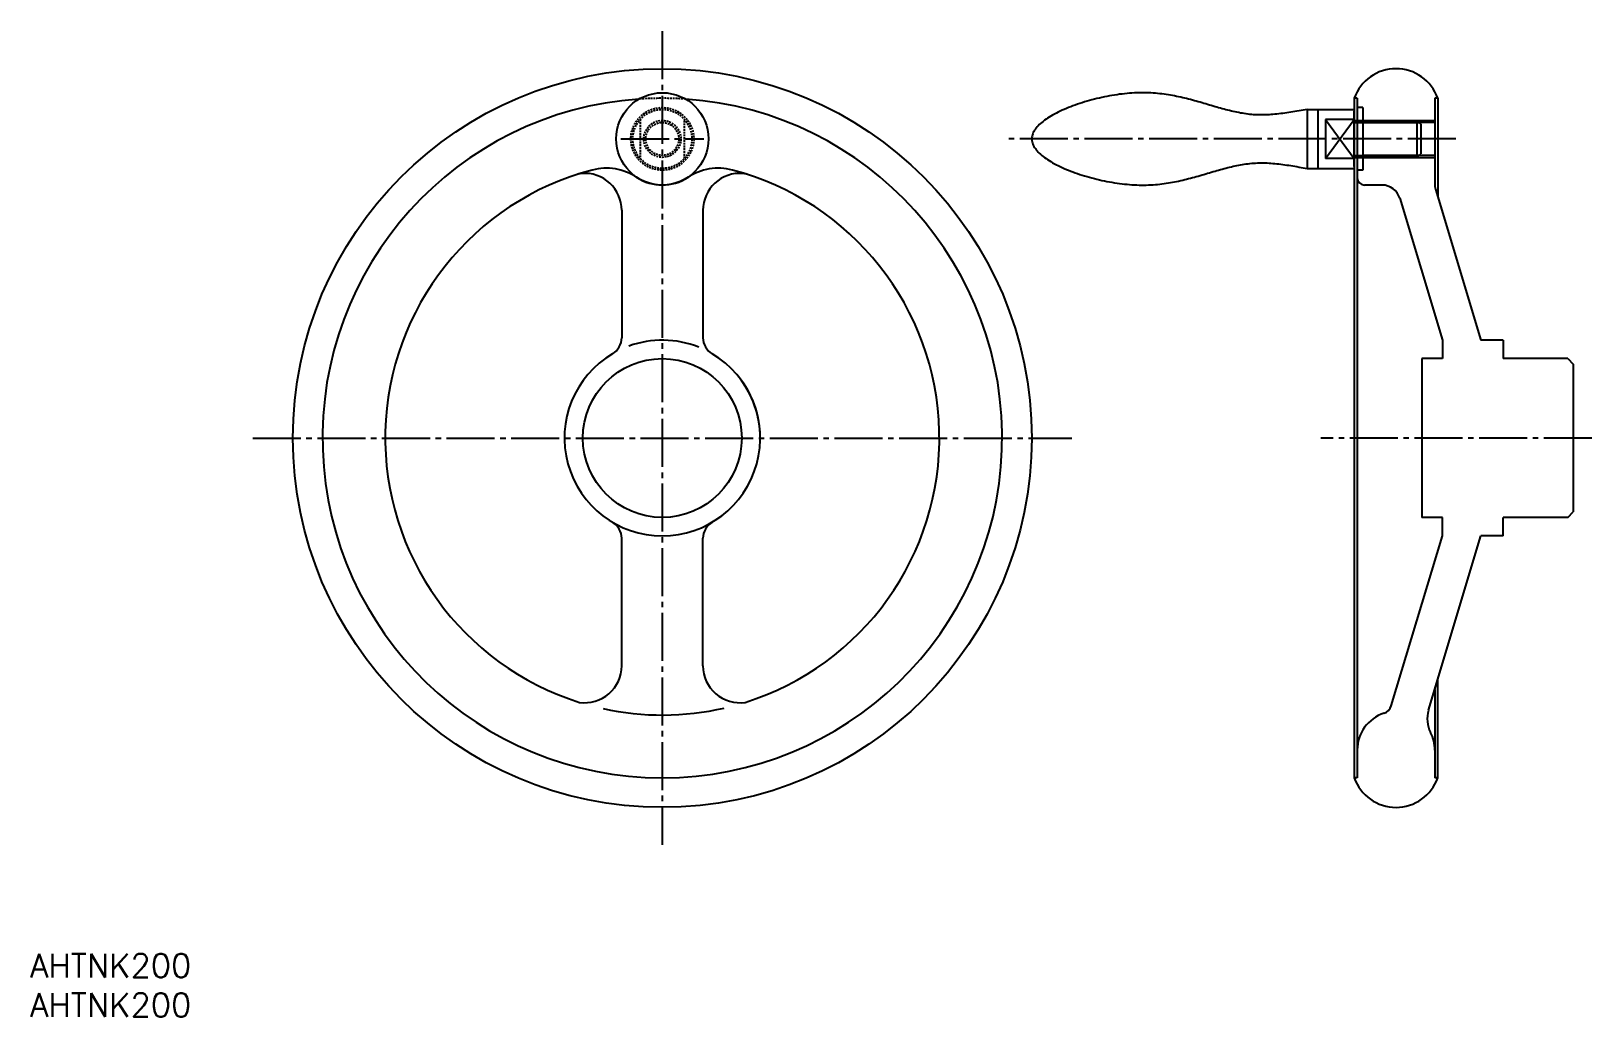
# Model space of a CAD drawing. Extents: x 117 to 539, y 1262 to 1529.
import ezdxf

# ---------------------------------------------------------------- set-up
doc = ezdxf.new("R2010")
doc.units = 0
doc.header["$MEASUREMENT"] = 0
doc.linetypes.add('CENTER', pattern=[17.5, 13, -1.5, 1.5, -1.5])
doc.linetypes.add('DASHED', pattern=[0.75, 0.5, -0.25])
doc.layers.get('0').update_dxf_attribs({"linetype": 'CONTINUOUS'})
doc.layers.add('CENTER', color=1, linetype='CENTER')
doc.styles.get("Standard").update_dxf_attribs({"font": 'txt.shx', "bigfont": '@extfont2.shx'})

msp = doc.modelspace()

# ---------------------------------------------------------------- linework, layer by layer
at = {"color": 7, "linetype": 'Continuous'}
for p, q in [((475, 1511.09), (475, 1327.09)), ((475.82, 1511.09), (475, 1511.09)), ((475.82, 1511.09), (475.82, 1489.59)), ((477.32, 1508.59), (475.82, 1508.59)), ((477.32, 1508.59), (477.32, 1491.59)), ((497.64, 1511.09), (496.82, 1511.09)), ((496.82, 1511.09), (496.82, 1487.89)), ((497.64, 1511.09), (497.64, 1484.44)), ((462.26, 1508.09), (475, 1508.09)), ((462.26, 1508.09), (462.26, 1492.09)), ((465.2, 1508.09), (465.2, 1492.09)), ((475, 1505.38), (467.2, 1505.38)), ((467.2, 1505.38), (467.2, 1494.8)), ((475, 1508.09), (475, 1492.09)), ((475, 1492.59), (475, 1507.59)), ((475, 1505.09), (492, 1505.09)), ((496.82, 1504.55), (477.32, 1504.55)), ((492, 1505.09), (493, 1504.09)), ((492, 1505.09), (492, 1495.09)), ((493, 1504.09), (493, 1496.09)), ((496.82, 1495.63), (477.32, 1495.63)), ((492, 1495.09), (493, 1496.09)), ((462.26, 1492.09), (475, 1492.09)), ((475, 1494.8), (467.2, 1494.8)), ((475, 1495.09), (492, 1495.09)), ((477.32, 1491.59), (475.82, 1491.59)), ((475.82, 1489.59), (475.82, 1327.09)), ((482.53, 1487.59), (477.82, 1487.59)), ((487.32, 1484.03), (498.88, 1445.59)), ((497.03, 1486.45), (509.32, 1445.59)), ((276.7, 1480.77), (276.7, 1446.23)), ((298.7, 1480.77), (298.7, 1446.23)), ((498.88, 1445.59), (498.88, 1440.59)), ((515.32, 1445.59), (509.32, 1445.59)), ((515.32, 1445.59), (515.32, 1440.59)), ((493.32, 1440.59), (493.32, 1397.59)), ((498.88, 1440.59), (493.32, 1440.59)), ((532.82, 1440.59), (515.32, 1440.59)), ((532.82, 1440.59), (534.32, 1439.09)), ((534.32, 1439.09), (534.32, 1399.09)), ((532.82, 1397.59), (534.32, 1399.09)), ((498.88, 1397.59), (493.32, 1397.59)), ((498.88, 1392.59), (498.88, 1397.59)), ((532.82, 1397.59), (515.32, 1397.59)), ((515.32, 1392.59), (515.32, 1397.59)), ((276.7, 1357.41), (276.7, 1391.96)), ((298.7, 1357.41), (298.7, 1391.96)), ((485.03, 1346.56), (498.88, 1392.59)), ((495.11, 1345.35), (509.32, 1392.59)), ((515.32, 1392.59), (509.32, 1392.59)), ((497.64, 1327.09), (497.64, 1353.75)), ((496.82, 1351.03), (496.82, 1327.09)), ((475.82, 1327.09), (475, 1327.09)), ((497.64, 1327.09), (496.82, 1327.09))]:
    msp.add_line(p, q, dxfattribs=at)
at = {"color": 3, "linetype": 'DASHED'}
for p, q in [((281.7, 1505.38), (281.7, 1494.8)), ((293.7, 1494.8), (293.7, 1505.38))]:
    msp.add_line(p, q, dxfattribs=at)
at = {"color": 3, "linetype": 'Continuous'}
for p, q in [((467.2, 1494.8), (475, 1505.38)), ((467.2, 1505.38), (475, 1494.8)), ((475, 1504.55), (492.54, 1504.55)), ((477.32, 1505.09), (496.82, 1505.09)), ((475, 1495.63), (492.54, 1495.63)), ((477.32, 1495.09), (496.82, 1495.09))]:
    msp.add_line(p, q, dxfattribs=at)
at = {"color": 7}
msp.add_polyline3d([(462.26, 1508.09, 0), (461.71, 1507.99, 0), (461.16, 1507.89, 0), (460.61, 1507.8, 0), (460.06, 1507.7, 0), (459.51, 1507.6, 0), (458.96, 1507.51, 0), (458.42, 1507.42, 0), (457.87, 1507.33, 0), (457.32, 1507.24, 0), (456.78, 1507.16, 0), (456.24, 1507.08, 0), (455.69, 1507.01, 0), (455.15, 1506.94, 0), (454.61, 1506.88, 0), (454.08, 1506.82, 0), (453.54, 1506.76, 0), (453.01, 1506.72, 0), (452.47, 1506.67, 0), (451.94, 1506.64, 0), (451.41, 1506.61, 0), (450.89, 1506.59, 0), (450.36, 1506.58, 0), (449.84, 1506.58, 0), (449.32, 1506.58, 0), (448.81, 1506.6, 0), (448.29, 1506.62, 0), (447.78, 1506.65, 0), (447.27, 1506.7, 0), (446.76, 1506.74, 0), (446.26, 1506.8, 0), (445.75, 1506.87, 0), (445.25, 1506.94, 0), (444.75, 1507.02, 0), (444.25, 1507.1, 0), (443.76, 1507.2, 0), (443.26, 1507.29, 0), (442.76, 1507.4, 0), (442.27, 1507.51, 0), (441.77, 1507.62, 0), (441.28, 1507.74, 0), (440.78, 1507.86, 0), (440.29, 1507.99, 0), (439.8, 1508.12, 0), (439.3, 1508.25, 0), (438.81, 1508.39, 0), (438.31, 1508.53, 0), (437.81, 1508.67, 0), (437.32, 1508.81, 0), (436.82, 1508.96, 0), (436.32, 1509.1, 0), (435.82, 1509.25, 0), (435.32, 1509.4, 0), (434.81, 1509.55, 0), (434.31, 1509.7, 0), (433.8, 1509.85, 0), (433.29, 1510, 0), (432.78, 1510.14, 0), (432.26, 1510.29, 0), (431.74, 1510.43, 0), (431.22, 1510.58, 0), (430.7, 1510.72, 0), (430.17, 1510.86, 0), (429.64, 1510.99, 0), (429.11, 1511.12, 0), (428.57, 1511.25, 0), (428.03, 1511.38, 0), (427.48, 1511.5, 0), (426.93, 1511.61, 0), (426.38, 1511.73, 0), (425.82, 1511.83, 0), (425.26, 1511.93, 0), (424.69, 1512.03, 0), (424.12, 1512.12, 0), (423.54, 1512.2, 0), (422.96, 1512.27, 0), (422.37, 1512.34, 0), (421.78, 1512.4, 0), (421.18, 1512.46, 0), (420.58, 1512.5, 0), (419.97, 1512.54, 0), (419.35, 1512.57, 0), (418.72, 1512.59, 0), (418.09, 1512.6, 0), (417.46, 1512.6, 0), (416.81, 1512.59, 0), (416.16, 1512.57, 0), (415.51, 1512.54, 0), (414.84, 1512.5, 0), (414.18, 1512.45, 0), (413.51, 1512.39, 0), (412.83, 1512.32, 0), (412.15, 1512.24, 0), (411.47, 1512.16, 0), (410.79, 1512.06, 0), (410.1, 1511.96, 0), (409.42, 1511.85, 0), (408.73, 1511.73, 0), (408.05, 1511.6, 0), (407.37, 1511.46, 0), (406.69, 1511.32, 0), (406.01, 1511.16, 0), (405.33, 1511, 0), (404.66, 1510.84, 0), (403.99, 1510.66, 0), (403.33, 1510.48, 0), (402.67, 1510.3, 0), (402.02, 1510.1, 0), (401.37, 1509.9, 0), (400.73, 1509.7, 0), (400.1, 1509.48, 0), (399.48, 1509.27, 0), (398.87, 1509.04, 0), (398.26, 1508.81, 0), (397.67, 1508.58, 0), (397.09, 1508.34, 0), (396.52, 1508.09, 0), (395.96, 1507.84, 0), (395.42, 1507.59, 0), (394.88, 1507.33, 0), (394.37, 1507.07, 0), (393.86, 1506.8, 0), (393.37, 1506.53, 0), (392.9, 1506.26, 0), (392.45, 1505.98, 0), (392.01, 1505.7, 0), (391.59, 1505.41, 0), (391.18, 1505.13, 0), (390.8, 1504.83, 0), (390.43, 1504.54, 0), (390.09, 1504.25, 0), (389.76, 1503.95, 0), (389.46, 1503.65, 0), (389.18, 1503.34, 0), (388.92, 1503.04, 0), (388.69, 1502.73, 0), (388.47, 1502.43, 0), (388.29, 1502.12, 0), (388.12, 1501.81, 0), (387.99, 1501.5, 0), (387.88, 1501.19, 0), (387.79, 1500.87, 0), (387.74, 1500.56, 0), (387.71, 1500.25, 0), (387.71, 1499.94, 0), (387.74, 1499.62, 0), (387.79, 1499.31, 0), (387.88, 1499, 0), (387.99, 1498.69, 0), (388.12, 1498.37, 0), (388.29, 1498.07, 0), (388.47, 1497.76, 0), (388.69, 1497.45, 0), (388.92, 1497.14, 0), (389.18, 1496.84, 0), (389.46, 1496.54, 0), (389.76, 1496.24, 0), (390.09, 1495.94, 0), (390.43, 1495.64, 0), (390.8, 1495.35, 0), (391.18, 1495.06, 0), (391.59, 1494.77, 0), (392.01, 1494.49, 0), (392.45, 1494.2, 0), (392.9, 1493.93, 0), (393.37, 1493.65, 0), (393.86, 1493.38, 0), (394.37, 1493.11, 0), (394.88, 1492.85, 0), (395.42, 1492.59, 0), (395.96, 1492.34, 0), (396.52, 1492.09, 0), (397.09, 1491.84, 0), (397.67, 1491.6, 0), (398.26, 1491.37, 0), (398.87, 1491.14, 0), (399.48, 1490.92, 0), (400.1, 1490.7, 0), (400.73, 1490.49, 0), (401.37, 1490.28, 0), (402.02, 1490.08, 0), (402.67, 1489.89, 0), (403.33, 1489.7, 0), (403.99, 1489.52, 0), (404.66, 1489.34, 0), (405.33, 1489.18, 0), (406.01, 1489.02, 0), (406.69, 1488.87, 0), (407.37, 1488.72, 0), (408.05, 1488.59, 0), (408.73, 1488.46, 0), (409.42, 1488.34, 0), (410.1, 1488.22, 0), (410.79, 1488.12, 0), (411.47, 1488.03, 0), (412.15, 1487.94, 0), (412.83, 1487.86, 0), (413.51, 1487.79, 0), (414.18, 1487.73, 0), (414.84, 1487.69, 0), (415.51, 1487.65, 0), (416.16, 1487.62, 0), (416.81, 1487.6, 0), (417.46, 1487.59, 0), (418.09, 1487.59, 0), (418.72, 1487.6, 0), (419.35, 1487.61, 0), (419.97, 1487.64, 0), (420.58, 1487.68, 0), (421.18, 1487.73, 0), (421.78, 1487.78, 0), (422.37, 1487.84, 0), (422.96, 1487.91, 0), (423.54, 1487.98, 0), (424.12, 1488.07, 0), (424.69, 1488.16, 0), (425.26, 1488.25, 0), (425.82, 1488.35, 0), (426.38, 1488.46, 0), (426.93, 1488.57, 0), (427.48, 1488.69, 0), (428.03, 1488.81, 0), (428.57, 1488.93, 0), (429.11, 1489.06, 0), (429.64, 1489.19, 0), (430.17, 1489.33, 0), (430.7, 1489.46, 0), (431.22, 1489.61, 0), (431.74, 1489.75, 0), (432.26, 1489.89, 0), (432.78, 1490.04, 0), (433.29, 1490.19, 0), (433.8, 1490.33, 0), (434.31, 1490.48, 0), (434.81, 1490.63, 0), (435.32, 1490.78, 0), (435.82, 1490.93, 0), (436.32, 1491.08, 0), (436.82, 1491.23, 0), (437.32, 1491.37, 0), (437.81, 1491.51, 0), (438.31, 1491.66, 0), (438.81, 1491.8, 0), (439.3, 1491.93, 0), (439.8, 1492.07, 0), (440.29, 1492.2, 0), (440.78, 1492.32, 0), (441.28, 1492.45, 0), (441.77, 1492.56, 0), (442.27, 1492.68, 0), (442.76, 1492.79, 0), (443.26, 1492.89, 0), (443.76, 1492.99, 0), (444.25, 1493.08, 0), (444.75, 1493.16, 0), (445.25, 1493.24, 0), (445.75, 1493.32, 0), (446.26, 1493.38, 0), (446.76, 1493.44, 0), (447.27, 1493.49, 0), (447.78, 1493.53, 0), (448.29, 1493.56, 0), (448.81, 1493.58, 0), (449.32, 1493.6, 0), (449.84, 1493.6, 0), (450.36, 1493.6, 0), (450.89, 1493.59, 0), (451.41, 1493.57, 0), (451.94, 1493.54, 0), (452.47, 1493.51, 0), (453.01, 1493.47, 0), (453.54, 1493.42, 0), (454.08, 1493.37, 0), (454.61, 1493.31, 0), (455.15, 1493.24, 0), (455.69, 1493.17, 0), (456.24, 1493.1, 0), (456.78, 1493.02, 0), (457.32, 1492.94, 0), (457.87, 1492.85, 0), (458.42, 1492.76, 0), (458.96, 1492.67, 0), (459.51, 1492.58, 0), (460.06, 1492.48, 0), (460.61, 1492.39, 0), (461.16, 1492.29, 0), (461.71, 1492.19, 0), (462.26, 1492.09, 0)], dxfattribs=at)
at = {"color": 7, "linetype": 'Continuous'}
for centre, radius in [((287.7, 1419.09), 100), ((287.7, 1500.09), 12.5), ((287.7, 1419.09), 21.5)]:
    msp.add_circle(centre, radius, dxfattribs=at)
at = {"color": 3, "linetype": 'DASHED'}
for radius in [8.5, 8, 5, 4.46]:
    msp.add_circle((287.7, 1500.09), radius, dxfattribs=at)
at = {"color": 7, "linetype": 'Continuous'}
for centre, radius, start, end in [((486.32, 1507.1), 12, 19.4304, 160.5696), ((287.7, 1419.09), 92, 93.9382, 86.0554), ((287.7, 1419.09), 75.01, 104.6429, 252.5982), ((272.53, 1477.15), 15, 56.5188, 104.6429), ((302.87, 1477.15), 15, 75.3571, 123.4812), ((287.7, 1419.09), 75.01, 287.4018, 75.3571), ((266.32, 1485.76), 5, 94.3595, 107.7808), ((266.7, 1480.77), 10, 0, 94.3595), ((287.7, 1500.09), 12.5, 236.5188, 303.4812), ((308.7, 1480.77), 10, 85.6405, 180), ((309.08, 1485.76), 5, 72.2192, 85.6405), ((477.82, 1489.59), 2, 180, 270), ((482.53, 1482.59), 5, 16.74, 90), ((501.82, 1487.89), 5, 180, 196.74), ((271.7, 1446.23), 5, 300.5265, 0), ((287.7, 1419.09), 26.5, 68.1507, 110.0546), ((303.7, 1446.23), 5, 180, 239.4735), ((287.7, 1419.09), 26.5, 120.5265, 59.4735), ((287.7, 1419.09), 26.5, 0, 38.9658), ((271.7, 1391.96), 5, 0, 59.4735), ((303.7, 1391.96), 5, 120.5265, 180), ((266.7, 1357.41), 10, 261.7556, 0), ((308.7, 1357.41), 10, 180, 278.2444), ((287.7, 1419.09), 75.01, 257.6611, 282.898), ((486.32, 1334.58), 10.5, 107.9468, 180), ((482.16, 1347.43), 3, 287.9468, 343.26), ((502.77, 1343.04), 8, 163.26, 207.2176), ((486.32, 1334.58), 10.5, 0, 27.2176), ((486.32, 1331.08), 12, 199.4304, 340.5696)]:
    msp.add_arc(centre, radius, start, end, dxfattribs=at)
at = {"color": 3, "linetype": 'DASHED'}
msp.add_arc((287.7, 1419.09), 92, 86.057, 93.9398, dxfattribs=at)
at = {"layer": 'CENTER', "color": 1, "linetype": 'CENTER'}
for p, q in [((287.7, 1529.26), (287.7, 1308.93)), ((276.51, 1500.09), (298.9, 1500.09)), ((276.51, 1500.09), (298.9, 1500.09)), ((502.49, 1500.09), (380.89, 1500.09)), ((176.81, 1419.09), (398.59, 1419.09)), ((539.32, 1419.09), (465.99, 1419.09))]:
    msp.add_line(p, q, dxfattribs=at)

# ---------------------------------------------------------------- texts
at = {"color": 7, "linetype": 'Continuous'}
for p in [(116.58, 1273.03), (116.58, 1262.36)]:
    msp.add_text('AHTNK200', height=6.4, dxfattribs=at).set_placement(p)

doc.saveas('drawing.dxf')
